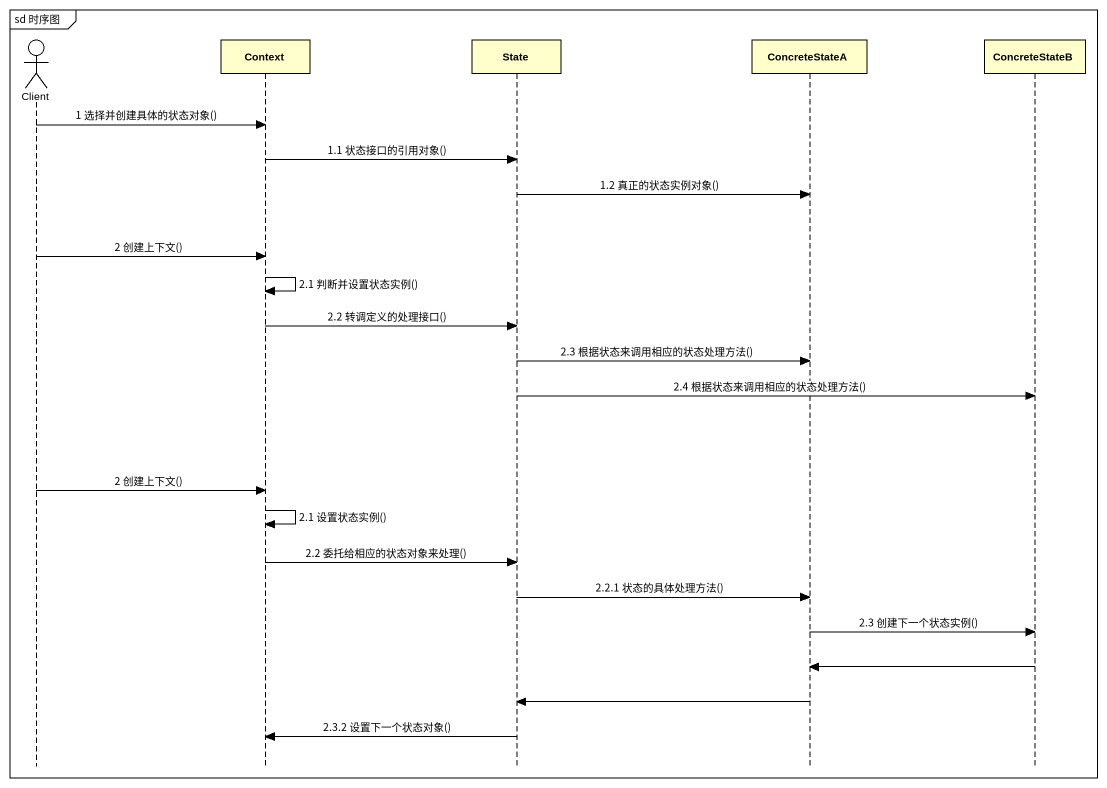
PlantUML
@startuml
mainframe sd 时序图
hide footbox
actor Client
participant Context
participant "State" as State_
participant ConcreteStateA
participant ConcreteStateB

Client -> Context : 1 选择并创建具体的状态对象()
Context -> State_ : 1.1 状态接口的引用对象()
State_ -> ConcreteStateA : 1.2 真正的状态实例对象()
Client -> Context : 2 创建上下文()
Context -> Context : 2.1 判断并设置状态实例()
Context -> State_ : 2.2 转调定义的处理接口()
State_ -> ConcreteStateA : 2.3 根据状态来调用相应的状态处理方法()
State_ -> ConcreteStateB : 2.4 根据状态来调用相应的状态处理方法()
Client -> Context : 2 创建上下文()
Context -> Context : 2.1 设置状态实例()
Context -> State_ : 2.2 委托给相应的状态对象来处理()
State_ -> ConcreteStateA : 2.2.1 状态的具体处理方法()
ConcreteStateA -> ConcreteStateB : 2.3 创建下一个状态实例()
ConcreteStateB -> ConcreteStateA
ConcreteStateA -> State_
State_ -> Context : 2.3.2 设置下一个状态对象()
@enduml
